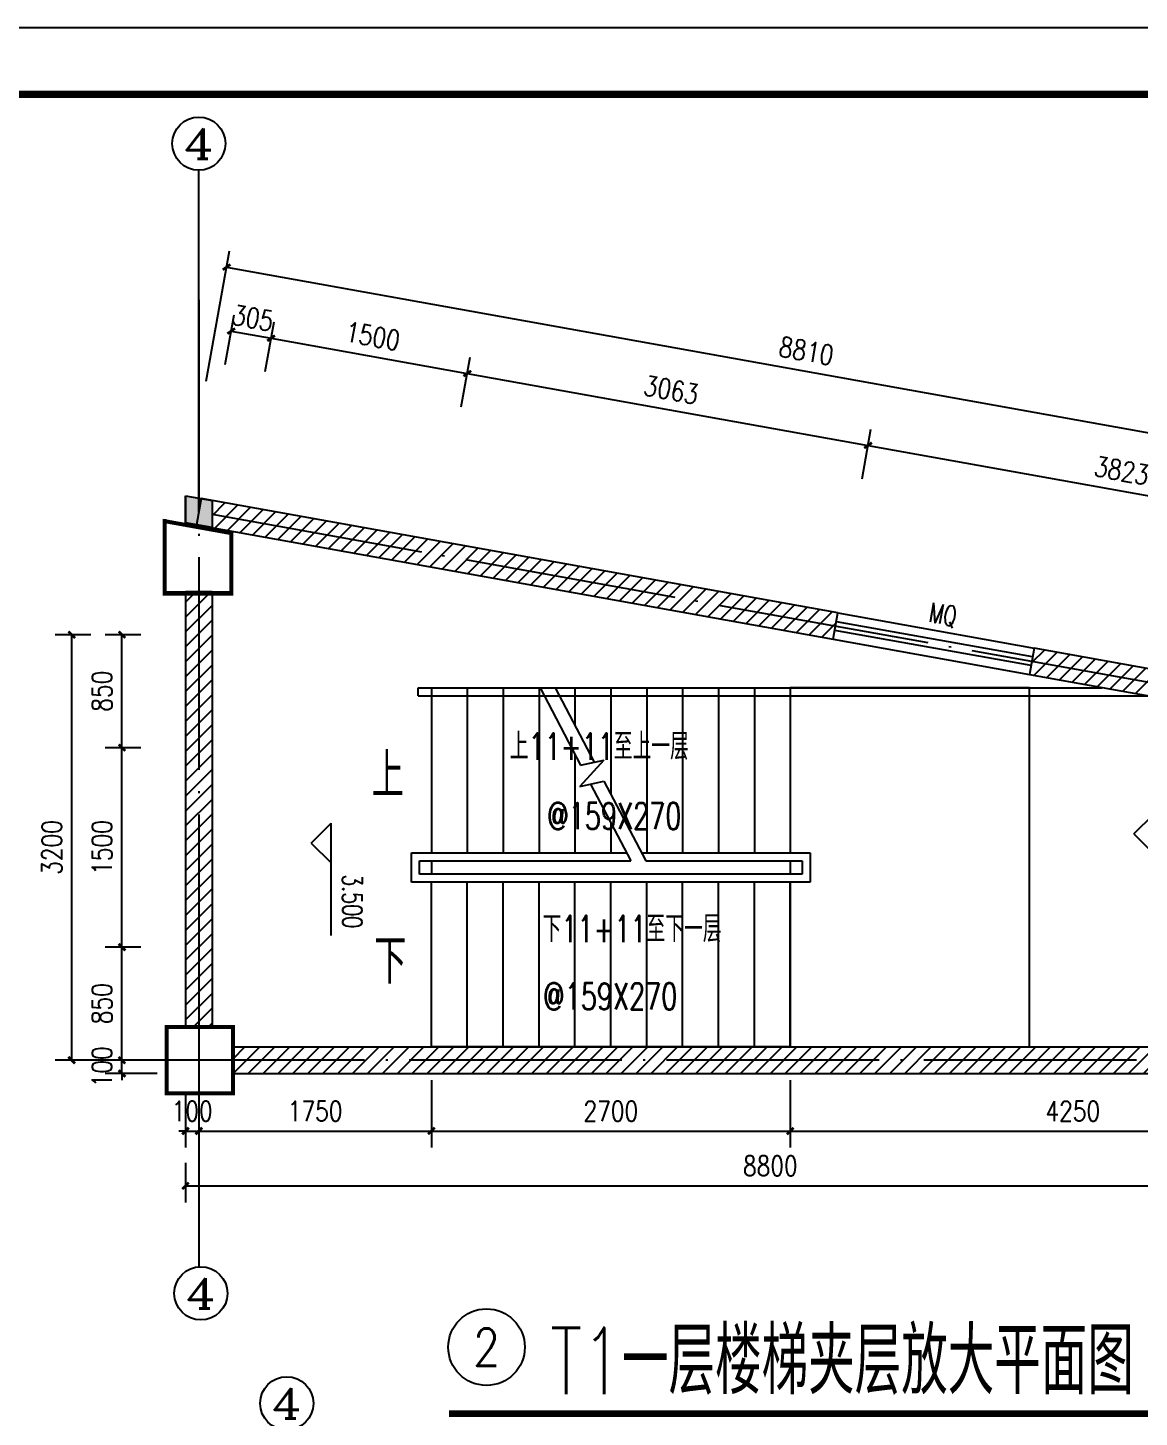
# Model space of a CAD drawing. Header units: millimetres. Extents: x 591771 to 1936534, y -622016 to 355666.
# Drawn here: x 716317 to 733040, y 201542 to 222443 of the extents above; entities that cross this region are included whole.
import ezdxf
from ezdxf.enums import TextEntityAlignment as Align

# ---------------------------------------------------------------- set-up
doc = ezdxf.new("R2010")
doc.units = ezdxf.units.MM
doc.header["$LTSCALE"] = 80
doc.linetypes.add('DOTE', pattern=[2.42, 2, -0.2, 0.02, -0.2])
for name, color, linetype in [('\\M+5BDA8-\\M+5B1EA\\M+5B8DF', 3, 'Continuous'), ('\\M+5BDA8-\\M+5B3DF\\M+5B4E7', 3, 'Continuous'), ('\\M+5BDA8-\\M+5B4B0', 4, 'Continuous'), ('\\M+5BDA8-\\M+5BCFD\\M+5CDB7', 3, 'Continuous'), ('\\M+5BDA8-\\M+5C2A5\\M+5CCDD', 2, 'Continuous'), ('\\M+5BDA8-\\M+5C3C5\\M+5B4B0\\M+5B1E0\\M+5BAC5', 7, 'Continuous'), ('\\M+5BDA8-\\M+5C7BD-\\M+5D7A9', 31, 'Continuous'), ('\\M+5BDA8-\\M+5D6E1', 17, 'DOTE'), ('\\M+5BDA8-\\M+5D6E1-\\M+5B1EA\\M+5D7A2', 3, 'Continuous'), ('\\M+5C1A2\\M+5C3E6\\M+5CFDF\\M+5CCF51', 7, 'Continuous'), ('\\M+5C1A2\\M+5C3E6\\M+5CFDF\\M+5CCF55', 140, 'Continuous'), ('\\M+5C1A2\\M+5C3E6\\M+5CFF4\\M+5CCF53', 252, 'Continuous'), ('\\M+5CDBC\\M+5BFF2', 252, 'Continuous'), ('AXIS', 3, 'Continuous'), ('AXIS_TEXT', 7, 'Continuous'), ('DIM_SYMB', 3, 'Continuous'), ('PUB_TAB', 7, 'Continuous'), ('PUB_TEXT', 7, 'Continuous'), ('WALL', 31, 'Continuous')]:
    doc.layers.add(name, color=color, linetype=linetype)
doc.styles.add('_HZTXT', font='txt.shx', dxfattribs={"width": 0.8, "bigfont": 'hztxt.shx'})
doc.styles.add('A-AXIS-LABEL', font='COMPLEX', dxfattribs={"bigfont": 'GBCBIG'})
doc.styles.add('A-STANDARD', font='SIMPLEX', dxfattribs={"bigfont": 'GBCBIG'})
doc.styles.add('A-WIN-LABEL', font='SIMPLEX', dxfattribs={"bigfont": 'GBCBIG'})
doc.styles.add('DIM_FONT', font='SIMPLEX.shx', dxfattribs={"width": 0.8})
doc.dimstyles.new('DIMN50', dxfattribs={"dimscale": 0.5, "dimtxt": 300, "dimasz": 100, "dimexe": 250, "dimexo": 300, "dimgap": 150, "dimtad": 1, "dimdec": 0, "dimzin": 0, "dimdsep": 46, "dimtxsty": 'DIM_FONT', "dimblk": 'ARCHTICK', "dimcen": 0.09, "dimclrt": 7, "dimazin": 2, "dimtfac": 1, "dimtdec": 0, "dimtix": 1, "dimtmove": 2, "dimatfit": 3, "dimldrblk": 'ARCHTICK', "dimfxl": 0, "dimtolj": 1, "dimtzin": 0, "dimarcsym": 0})
pattern_1 = [(45, (94871.28, 510783.78), (-56.126601, 56.126601), [])]

# ---------------------------------------------------------------- blocks, each defined once
blk = doc.blocks.new('B')
at = {"layer": '\\M+5BDA8-\\M+5D6E1-\\M+5B1EA\\M+5D7A2'}
blk.add_circle((722314.3, 202629.8), 200, dxfattribs=at)
at = {"layer": 'PUB_TEXT', "style": 'A-AXIS-LABEL', "width": 1.3125}
blk.add_text('4', height=226.3, dxfattribs=at).set_placement((722201.2, 202516.6), (722427.5, 202516.6), align=Align.FIT)
blk = doc.blocks.new('\\M+5B6FE\\M+5CEAC\\M+5B4B0\\M+5BFE2$\\M+5CFB5\\M+5CDB3\\M+5CDBC\\M+5BFE2$00000001')
at = {"color": 0}
for points in [[(-0.5, 0.5), (-0.5, -0.5)], [(-0.5, 0.5), (0.5, 0.5)], [(0.5, -0.5), (0.5, 0.5)], [(0.5, 0.1667), (-0.5, 0.1667)], [(0.5, -0.1667), (-0.5, -0.1667)], [(-0.5, -0.5), (0.5, -0.5)]]:
    blk.add_lwpolyline(points, dxfattribs=at)
blk = doc.blocks.new('_ArchTick')
at = {"color": 0, "linetype": 'ByBlock', "const_width": 0.4}
blk.add_lwpolyline([(-0.5, -0.5), (0.5, 0.5)], dxfattribs=at)
blk = doc.blocks.new('*D995')
at = {"layer": '\\M+5BDA8-\\M+5B3DF\\M+5B4E7', "color": 0, "lineweight": -2, "transparency": 16777216}
for p, q in [((721814, 208861), (721546, 208861)), ((721671, 208011), (721671, 208861)), ((721814, 208011), (721546, 208011))]:
    blk.add_line(p, q, dxfattribs=at)
at = {"layer": 'Defpoints', "color": 0, "transparency": 16777216}
for p in [(721671, 208861), (721964, 208861), (721964, 208011)]:
    blk.add_point(p, dxfattribs=at)
at = {"layer": '\\M+5BDA8-\\M+5B3DF\\M+5B4E7', "color": 0, "lineweight": -2, "transparency": 16777216, "xscale": 50, "yscale": 50, "zscale": 50}
for p, rotation in [((721671, 208861), 90), ((721671, 208011), 270)]:
    blk.add_blockref('_ArchTick', p, dxfattribs=dict(at, rotation=rotation))
at = {"layer": '\\M+5BDA8-\\M+5B3DF\\M+5B4E7', "color": 7, "transparency": 16777216, "insert": (721521, 208436), "char_height": 150, "attachment_point": 5, "rotation": 90, "style": 'DIM_FONT'}
blk.add_mtext('\\A1;850', dxfattribs=at)
blk = doc.blocks.new('*D996')
at = {"layer": '\\M+5BDA8-\\M+5B3DF\\M+5B4E7', "color": 0, "lineweight": -2, "transparency": 16777216}
for p, q in [((721814, 210361), (721546, 210361)), ((721671, 208861), (721671, 210361)), ((721814, 208861), (721546, 208861))]:
    blk.add_line(p, q, dxfattribs=at)
at = {"layer": 'Defpoints', "color": 0, "transparency": 16777216}
for p in [(721671, 210361), (721964, 210361), (721964, 208861)]:
    blk.add_point(p, dxfattribs=at)
at = {"layer": '\\M+5BDA8-\\M+5B3DF\\M+5B4E7', "color": 0, "lineweight": -2, "transparency": 16777216, "xscale": 50, "yscale": 50, "zscale": 50}
for p, rotation in [((721671, 210361), 90), ((721671, 208861), 270)]:
    blk.add_blockref('_ArchTick', p, dxfattribs=dict(at, rotation=rotation))
at = {"layer": '\\M+5BDA8-\\M+5B3DF\\M+5B4E7', "color": 7, "transparency": 16777216, "insert": (721521, 209611), "char_height": 150, "attachment_point": 5, "rotation": 90, "style": 'DIM_FONT'}
blk.add_mtext('\\A1;1500', dxfattribs=at)
blk = doc.blocks.new('*D997')
at = {"layer": '\\M+5BDA8-\\M+5B3DF\\M+5B4E7', "color": 0, "lineweight": -2, "transparency": 16777216}
for p, q in [((721814, 211211), (721546, 211211)), ((721671, 210361), (721671, 211211)), ((721814, 210361), (721546, 210361))]:
    blk.add_line(p, q, dxfattribs=at)
at = {"layer": 'Defpoints', "color": 0, "transparency": 16777216}
for p in [(721671, 211211), (721964, 211211), (721964, 210361)]:
    blk.add_point(p, dxfattribs=at)
at = {"layer": '\\M+5BDA8-\\M+5B3DF\\M+5B4E7', "color": 0, "lineweight": -2, "transparency": 16777216, "xscale": 50, "yscale": 50, "zscale": 50}
for p, rotation in [((721671, 211211), 90), ((721671, 210361), 270)]:
    blk.add_blockref('_ArchTick', p, dxfattribs=dict(at, rotation=rotation))
at = {"layer": '\\M+5BDA8-\\M+5B3DF\\M+5B4E7', "color": 7, "transparency": 16777216, "insert": (721521, 210786), "char_height": 150, "attachment_point": 5, "rotation": 90, "style": 'DIM_FONT'}
blk.add_mtext('\\A1;850', dxfattribs=at)
blk = doc.blocks.new('*D998')
at = {"layer": '\\M+5BDA8-\\M+5B3DF\\M+5B4E7', "color": 0, "lineweight": -2, "transparency": 16777216}
for p, q in [((721437, 211211), (721168, 211211)), ((721293, 208011), (721293, 211211)), ((721437, 208011), (721168, 208011))]:
    blk.add_line(p, q, dxfattribs=at)
at = {"layer": 'Defpoints', "color": 0, "transparency": 16777216}
for p in [(721293, 211211), (721587, 211211), (721587, 208011)]:
    blk.add_point(p, dxfattribs=at)
at = {"layer": '\\M+5BDA8-\\M+5B3DF\\M+5B4E7', "color": 0, "lineweight": -2, "transparency": 16777216, "xscale": 50, "yscale": 50, "zscale": 50}
for p, rotation in [((721293, 211211), 90), ((721293, 208011), 270)]:
    blk.add_blockref('_ArchTick', p, dxfattribs=dict(at, rotation=rotation))
at = {"layer": '\\M+5BDA8-\\M+5B3DF\\M+5B4E7', "color": 7, "transparency": 16777216, "insert": (721143, 209611), "char_height": 150, "attachment_point": 5, "rotation": 90, "style": 'DIM_FONT'}
blk.add_mtext('\\A1;3200', dxfattribs=at)
blk = doc.blocks.new('*D999')
at = {"layer": '\\M+5BDA8-\\M+5B3DF\\M+5B4E7', "color": 0, "lineweight": -2, "transparency": 16777216}
for p, q in [((721935, 208011), (721546, 208011)), ((721671, 208011), (721671, 208061)), ((721671, 207911), (721671, 208011)), ((721935, 207911), (721546, 207911)), ((721671, 207911), (721671, 207861))]:
    blk.add_line(p, q, dxfattribs=at)
at = {"layer": 'Defpoints', "color": 0, "transparency": 16777216}
for p in [(721671, 208011), (722085, 208011), (722085, 207911)]:
    blk.add_point(p, dxfattribs=at)
at = {"layer": '\\M+5BDA8-\\M+5B3DF\\M+5B4E7', "color": 0, "lineweight": -2, "transparency": 16777216, "xscale": 50, "yscale": 50, "zscale": 50}
for p, rotation in [((721671, 208011), 270), ((721671, 207911), 90)]:
    blk.add_blockref('_ArchTick', p, dxfattribs=dict(at, rotation=rotation))
at = {"layer": '\\M+5BDA8-\\M+5B3DF\\M+5B4E7', "color": 7, "transparency": 16777216, "insert": (721521, 207961), "char_height": 150, "attachment_point": 5, "rotation": 90, "style": 'DIM_FONT'}
blk.add_mtext('\\A1;100', dxfattribs=at)
blk = doc.blocks.new('*D1000')
at = {"layer": '\\M+5BDA8-\\M+5B3DF\\M+5B4E7', "color": 0, "lineweight": -2, "transparency": 16777216}
for p, q in [((722249, 207861), (722249, 207353)), ((723999, 207861), (723999, 207353)), ((722249, 207478), (723999, 207478))]:
    blk.add_line(p, q, dxfattribs=at)
at = {"layer": 'Defpoints', "color": 0, "transparency": 16777216}
for p in [(722249, 208011), (723999, 208011), (723999, 207478)]:
    blk.add_point(p, dxfattribs=at)
at = {"layer": '\\M+5BDA8-\\M+5B3DF\\M+5B4E7', "color": 0, "lineweight": -2, "transparency": 16777216, "xscale": 50, "yscale": 50, "zscale": 50, "rotation": 180}
blk.add_blockref('_ArchTick', (722249, 207478), dxfattribs=at)
at = {"layer": '\\M+5BDA8-\\M+5B3DF\\M+5B4E7', "color": 0, "lineweight": -2, "transparency": 16777216, "xscale": 50, "yscale": 50, "zscale": 50}
blk.add_blockref('_ArchTick', (723999, 207478), dxfattribs=at)
at = {"layer": '\\M+5BDA8-\\M+5B3DF\\M+5B4E7', "color": 7, "transparency": 16777216, "insert": (723124, 207628), "char_height": 150, "attachment_point": 5, "style": 'DIM_FONT'}
blk.add_mtext('\\A1;1750', dxfattribs=at)
blk = doc.blocks.new('*D1001')
at = {"layer": '\\M+5BDA8-\\M+5B3DF\\M+5B4E7', "color": 0, "lineweight": -2, "transparency": 16777216}
for p, q in [((723999, 207861), (723999, 207353)), ((726699, 207861), (726699, 207353)), ((723999, 207478), (726699, 207478))]:
    blk.add_line(p, q, dxfattribs=at)
at = {"layer": 'Defpoints', "color": 0, "transparency": 16777216}
for p in [(723999, 208011), (726699, 208011), (726699, 207478)]:
    blk.add_point(p, dxfattribs=at)
at = {"layer": '\\M+5BDA8-\\M+5B3DF\\M+5B4E7', "color": 0, "lineweight": -2, "transparency": 16777216, "xscale": 50, "yscale": 50, "zscale": 50, "rotation": 180}
blk.add_blockref('_ArchTick', (723999, 207478), dxfattribs=at)
at = {"layer": '\\M+5BDA8-\\M+5B3DF\\M+5B4E7', "color": 0, "lineweight": -2, "transparency": 16777216, "xscale": 50, "yscale": 50, "zscale": 50}
blk.add_blockref('_ArchTick', (726699, 207478), dxfattribs=at)
at = {"layer": '\\M+5BDA8-\\M+5B3DF\\M+5B4E7', "color": 7, "transparency": 16777216, "insert": (725349, 207628), "char_height": 150, "attachment_point": 5, "style": 'DIM_FONT'}
blk.add_mtext('\\A1;2700', dxfattribs=at)
blk = doc.blocks.new('*D1002')
at = {"layer": '\\M+5BDA8-\\M+5B3DF\\M+5B4E7', "color": 0, "lineweight": -2, "transparency": 16777216}
for p, q in [((726699, 207861), (726699, 207353)), ((730949, 207861), (730949, 207353)), ((726699, 207478), (730949, 207478))]:
    blk.add_line(p, q, dxfattribs=at)
at = {"layer": 'Defpoints', "color": 0, "transparency": 16777216}
for p in [(726699, 208011), (730949, 208011), (730949, 207478)]:
    blk.add_point(p, dxfattribs=at)
at = {"layer": '\\M+5BDA8-\\M+5B3DF\\M+5B4E7', "color": 0, "lineweight": -2, "transparency": 16777216, "xscale": 50, "yscale": 50, "zscale": 50, "rotation": 180}
blk.add_blockref('_ArchTick', (726699, 207478), dxfattribs=at)
at = {"layer": '\\M+5BDA8-\\M+5B3DF\\M+5B4E7', "color": 0, "lineweight": -2, "transparency": 16777216, "xscale": 50, "yscale": 50, "zscale": 50}
blk.add_blockref('_ArchTick', (730949, 207478), dxfattribs=at)
at = {"layer": '\\M+5BDA8-\\M+5B3DF\\M+5B4E7', "color": 7, "transparency": 16777216, "insert": (728824, 207628), "char_height": 150, "attachment_point": 5, "style": 'DIM_FONT'}
blk.add_mtext('\\A1;4250', dxfattribs=at)
blk = doc.blocks.new('*D1003')
at = {"layer": '\\M+5BDA8-\\M+5B3DF\\M+5B4E7', "color": 0, "lineweight": -2, "transparency": 16777216}
for p, q in [((722149, 207776), (722149, 207353)), ((722249, 207776), (722249, 207353)), ((722149, 207478), (722099, 207478)), ((722149, 207478), (722249, 207478)), ((722249, 207478), (722299, 207478))]:
    blk.add_line(p, q, dxfattribs=at)
at = {"layer": 'Defpoints', "color": 0, "transparency": 16777216}
for p in [(722149, 207926), (722249, 207926), (722249, 207478)]:
    blk.add_point(p, dxfattribs=at)
at = {"layer": '\\M+5BDA8-\\M+5B3DF\\M+5B4E7', "color": 0, "lineweight": -2, "transparency": 16777216, "xscale": 50, "yscale": 50, "zscale": 50}
blk.add_blockref('_ArchTick', (722149, 207478), dxfattribs=at)
at = {"layer": '\\M+5BDA8-\\M+5B3DF\\M+5B4E7', "color": 0, "lineweight": -2, "transparency": 16777216, "xscale": 50, "yscale": 50, "zscale": 50, "rotation": 180}
blk.add_blockref('_ArchTick', (722249, 207478), dxfattribs=at)
at = {"layer": '\\M+5BDA8-\\M+5B3DF\\M+5B4E7', "color": 7, "transparency": 16777216, "insert": (722199, 207628), "char_height": 150, "attachment_point": 5, "style": 'DIM_FONT'}
blk.add_mtext('\\A1;100', dxfattribs=at)
blk = doc.blocks.new('*D1004')
at = {"layer": '\\M+5BDA8-\\M+5B3DF\\M+5B4E7', "color": 0, "lineweight": -2, "transparency": 16777216}
for p, q in [((722149, 207240), (722149, 206941)), ((730949, 207240), (730949, 206941)), ((722149, 207066), (730949, 207066))]:
    blk.add_line(p, q, dxfattribs=at)
at = {"layer": 'Defpoints', "color": 0, "transparency": 16777216}
for p in [(722149, 207390), (730949, 207390), (730949, 207066)]:
    blk.add_point(p, dxfattribs=at)
at = {"layer": '\\M+5BDA8-\\M+5B3DF\\M+5B4E7', "color": 0, "lineweight": -2, "transparency": 16777216, "xscale": 50, "yscale": 50, "zscale": 50, "rotation": 180}
blk.add_blockref('_ArchTick', (722149, 207066), dxfattribs=at)
at = {"layer": '\\M+5BDA8-\\M+5B3DF\\M+5B4E7', "color": 0, "lineweight": -2, "transparency": 16777216, "xscale": 50, "yscale": 50, "zscale": 50}
blk.add_blockref('_ArchTick', (730949, 207066), dxfattribs=at)
at = {"layer": '\\M+5BDA8-\\M+5B3DF\\M+5B4E7', "color": 7, "transparency": 16777216, "insert": (726549, 207216), "char_height": 150, "attachment_point": 5, "style": 'DIM_FONT'}
blk.add_mtext('\\A1;8800', dxfattribs=at)
blk = doc.blocks.new('*D1005')
at = {"layer": '\\M+5BDA8-\\M+5B3DF\\M+5B4E7', "color": 0, "lineweight": -2, "transparency": 16777216}
for p, q in [((722448, 213244), (722515, 213618)), ((722748, 213190), (722815, 213564)), ((722493, 213495), (722793, 213441))]:
    blk.add_line(p, q, dxfattribs=at)
at = {"layer": 'Defpoints', "color": 0, "transparency": 16777216}
for p in [(722793, 213441), (722421, 213096), (722721, 213042)]:
    blk.add_point(p, dxfattribs=at)
at = {"layer": '\\M+5BDA8-\\M+5B3DF\\M+5B4E7', "color": 0, "lineweight": -2, "transparency": 16777216, "xscale": 50, "yscale": 50, "zscale": 50}
for p, rotation in [((722493, 213495), 169.8236399644768), ((722793, 213441), 349.8236399644767)]:
    blk.add_blockref('_ArchTick', p, dxfattribs=dict(at, rotation=rotation))
at = {"layer": '\\M+5BDA8-\\M+5B3DF\\M+5B4E7', "color": 7, "transparency": 16777216, "insert": (722656, 213593), "char_height": 150, "attachment_point": 5, "rotation": 349.8236, "style": 'DIM_FONT'}
blk.add_mtext('\\A1;305', dxfattribs=at)
blk = doc.blocks.new('*D1006')
at = {"layer": '\\M+5BDA8-\\M+5B3DF\\M+5B4E7', "color": 0, "lineweight": -2, "transparency": 16777216}
for p, q in [((722748, 213190), (722815, 213564)), ((722793, 213441), (724269, 213176)), ((724224, 212925), (724291, 213299))]:
    blk.add_line(p, q, dxfattribs=at)
at = {"layer": 'Defpoints', "color": 0, "transparency": 16777216}
for p in [(724269, 213176), (722721, 213042), (724198, 212777)]:
    blk.add_point(p, dxfattribs=at)
at = {"layer": '\\M+5BDA8-\\M+5B3DF\\M+5B4E7', "color": 0, "lineweight": -2, "transparency": 16777216, "xscale": 50, "yscale": 50, "zscale": 50}
for p, rotation in [((722793, 213441), 169.8236399644771), ((724269, 213176), 349.8236399644771)]:
    blk.add_blockref('_ArchTick', p, dxfattribs=dict(at, rotation=rotation))
at = {"layer": '\\M+5BDA8-\\M+5B3DF\\M+5B4E7', "color": 7, "transparency": 16777216, "insert": (723558, 213456), "char_height": 150, "attachment_point": 5, "rotation": 349.8236, "style": 'DIM_FONT'}
blk.add_mtext('\\A1;1500', dxfattribs=at)
blk = doc.blocks.new('*D1007')
at = {"layer": '\\M+5BDA8-\\M+5B3DF\\M+5B4E7', "color": 0, "lineweight": -2, "transparency": 16777216}
for p, q in [((724224, 212925), (724291, 213299)), ((724269, 213176), (727284, 212635)), ((727239, 212384), (727306, 212758))]:
    blk.add_line(p, q, dxfattribs=at)
at = {"layer": 'Defpoints', "color": 0, "transparency": 16777216}
for p in [(724198, 212777), (727284, 212635), (727212, 212236)]:
    blk.add_point(p, dxfattribs=at)
at = {"layer": '\\M+5BDA8-\\M+5B3DF\\M+5B4E7', "color": 0, "lineweight": -2, "transparency": 16777216, "xscale": 50, "yscale": 50, "zscale": 50}
for p, rotation in [((724269, 213176), 169.8236399644766), ((727284, 212635), 349.8236399644766)]:
    blk.add_blockref('_ArchTick', p, dxfattribs=dict(at, rotation=rotation))
at = {"layer": '\\M+5BDA8-\\M+5B3DF\\M+5B4E7', "color": 7, "transparency": 16777216, "insert": (725803, 213053), "char_height": 150, "attachment_point": 5, "rotation": 349.8236, "style": 'DIM_FONT'}
blk.add_mtext('\\A1;3063', dxfattribs=at)
blk = doc.blocks.new('*D1008')
at = {"layer": '\\M+5BDA8-\\M+5B3DF\\M+5B4E7', "color": 0, "lineweight": -2, "transparency": 16777216}
for p, q in [((727239, 212384), (727306, 212758)), ((727284, 212635), (731047, 211959)), ((731002, 211708), (731069, 212082))]:
    blk.add_line(p, q, dxfattribs=at)
at = {"layer": 'Defpoints', "color": 0, "transparency": 16777216}
for p in [(727212, 212236), (731047, 211959), (730975, 211560)]:
    blk.add_point(p, dxfattribs=at)
at = {"layer": '\\M+5BDA8-\\M+5B3DF\\M+5B4E7', "color": 0, "lineweight": -2, "transparency": 16777216, "xscale": 50, "yscale": 50, "zscale": 50}
for p, rotation in [((727284, 212635), 169.8236399644766), ((731047, 211959), 349.8236399644766)]:
    blk.add_blockref('_ArchTick', p, dxfattribs=dict(at, rotation=rotation))
at = {"layer": '\\M+5BDA8-\\M+5B3DF\\M+5B4E7', "color": 7, "transparency": 16777216, "insert": (729192, 212445), "char_height": 150, "attachment_point": 5, "rotation": 349.8236, "style": 'DIM_FONT'}
blk.add_mtext('\\A1;3823', dxfattribs=at)
blk = doc.blocks.new('*D1009')
at = {"layer": '\\M+5BDA8-\\M+5B3DF\\M+5B4E7', "color": 0, "lineweight": -2, "transparency": 16777216}
for p, q in [((722304, 213117), (722480, 214099)), ((722458, 213976), (731130, 212419)), ((730975, 211560), (731152, 212543))]:
    blk.add_line(p, q, dxfattribs=at)
at = {"layer": 'Defpoints', "color": 0, "transparency": 16777216}
for p in [(722277, 212969), (731130, 212419), (730949, 211413)]:
    blk.add_point(p, dxfattribs=at)
at = {"layer": '\\M+5BDA8-\\M+5B3DF\\M+5B4E7', "color": 0, "lineweight": -2, "transparency": 16777216, "xscale": 50, "yscale": 50, "zscale": 50}
for p, rotation in [((722458, 213976), 169.8236971619176), ((731130, 212419), 349.8236971619177)]:
    blk.add_blockref('_ArchTick', p, dxfattribs=dict(at, rotation=rotation))
at = {"layer": '\\M+5BDA8-\\M+5B3DF\\M+5B4E7', "color": 7, "transparency": 16777216, "insert": (726820, 213345), "char_height": 150, "attachment_point": 5, "rotation": 349.8237, "style": 'DIM_FONT'}
blk.add_mtext('\\A1;8810', dxfattribs=at)
blk = doc.blocks.new('Y6')
at = {"layer": '\\M+5C1A2\\M+5C3E6\\M+5CFF4\\M+5CCF53'}
blk.add_hatch(color=256, dxfattribs=at).paths.add_polyline_path([(722148.9, 212255.8), (722148.9, 212052.5), (722348.9, 212016.6), (722348.9, 212219.8)])
h = blk.add_hatch(dxfattribs=at)
h.set_pattern_fill('ANSI31', color=256, scale=50, style=0)
h.set_pattern_definition(pattern_1)
h.paths.add_polyline_path([(727057.7, 211374.6), (722348.9, 212219.8), (722348.9, 212016.6), (727022.4, 211177.8)])
h = blk.add_hatch(dxfattribs=at)
h.set_pattern_fill('ANSI31', color=256, scale=50, style=0)
h.set_pattern_definition(pattern_1)
h.paths.add_polyline_path([(722348.9, 211534.6), (722148.9, 211534.6), (722148.9, 208260.8), (722348.9, 208260.8)])
h = blk.add_hatch(dxfattribs=at)
h.set_pattern_fill('ANSI31', color=256, scale=50, style=0)
h.set_pattern_definition([(45, (116857.02, 510567.37), (-56.126601, 56.126601), [])])
h.paths.add_polyline_path([(722506.5, 208110.8), (722506.5, 207910.8), (730840.5, 207910.8), (730840.5, 208110.8)])
h.paths.add_polyline_path([(731048.9, 209995), (730848.9, 209995), (730848.9, 208110.8), (731048.9, 208110.8)])
h.paths.add_polyline_path([(730966.6, 210673), (728534.1, 211109.6), (728511, 210910.6), (730833.4, 210493.7)])
at = {"layer": '\\M+5BDA8-\\M+5B1EA\\M+5B8DF'}
for p, q in [((729283.6, 209712.1), (729433.6, 209862.1)), ((723095.4, 209644.2), (723245.4, 209794.2)), ((723245.4, 208949.2), (723245.4, 209794.2)), ((723095.4, 209644.2), (723245.4, 209494.2)), ((729283.6, 209712.1), (729433.6, 209562.1))]:
    blk.add_line(p, q, dxfattribs=at)
at = {"layer": '\\M+5BDA8-\\M+5BCFD\\M+5CDB7'}
for points in [[(723863.9, 210160.8, 0, 0, 0), (724778.9, 210160.8, 80, 0, 0), (725078.9, 210160.8, 0, 0, 0)], [(723863.9, 208760.8, 0, 0, 0), (727598.9, 208760.8, 0, 0, 0), (727598.9, 210160.8, 0, 0, 0), (725648.9, 210160.8, 80, 0, 0), (725348.9, 210160.8, 0, 0, 0)]]:
    blk.add_lwpolyline(points, format="xyseb", dxfattribs=at)
at = {"layer": '\\M+5BDA8-\\M+5C2A5\\M+5CCDD'}
for p, q in [((723998.9, 210810.8), (724816.3, 210810.8)), ((723998.9, 210810.8), (723998.9, 209570.8)), ((724268.9, 210810.8), (724268.9, 209570.8)), ((724538.9, 210810.8), (724538.9, 209570.8)), ((724808.9, 210810.8), (724808.9, 209570.8)), ((724816.3, 210810.8), (725121.7, 210229)), ((724929.3, 210810.8), (726698.9, 210810.8)), ((724929.3, 210810.8), (725222.7, 210251.7)), ((725078.9, 210810.8), (725078.9, 210525.6)), ((725348.9, 210810.8), (725348.9, 210011.2)), ((725618.9, 210810.8), (725618.9, 209570.8)), ((725888.9, 210810.8), (725888.9, 209570.8)), ((726158.9, 210810.8), (726158.9, 209570.8)), ((726428.9, 210810.8), (726428.9, 209570.8)), ((726698.9, 210810.8), (726698.9, 209570.8)), ((728498.9, 210810.8), (726698.9, 210810.8)), ((726698.9, 210810.8), (726698.9, 209570.8)), ((728498.9, 208110.8), (728498.9, 210810.8)), ((725078.9, 210310.4), (725078.9, 209570.8)), ((725295.8, 210268.2), (725114.7, 210069.3)), ((725121.7, 210229), (725295.8, 210268.2)), ((725114.7, 210069.3), (725296.9, 210110.3)), ((725195.9, 210087.5), (725498.6, 209510.8)), ((725296.9, 210110.3), (725611.6, 209510.8)), ((725348.9, 209796), (725348.9, 209570.8)), ((723848.9, 209350.8), (723848.9, 209570.8)), ((723848.9, 209570.8), (725467.2, 209570.8)), ((725580.1, 209570.8), (726848.9, 209570.8)), ((726848.9, 209570.8), (726848.9, 209350.8)), ((723908.9, 209410.8), (723908.9, 209510.8)), ((723908.9, 209510.8), (725498.6, 209510.8)), ((723998.9, 209510.8), (725498.6, 209510.8)), ((723998.9, 209510.8), (723998.9, 209410.8)), ((725611.6, 209510.8), (726698.9, 209510.8)), ((725611.6, 209510.8), (726788.9, 209510.8)), ((726698.9, 209510.8), (726698.9, 209410.8)), ((726788.9, 209510.8), (726788.9, 209410.8)), ((726848.9, 209350.8), (723848.9, 209350.8)), ((726788.9, 209410.8), (723908.9, 209410.8)), ((726698.9, 209410.8), (723998.9, 209410.8)), ((723998.9, 208110.8), (723998.9, 209350.8)), ((724268.9, 208110.8), (724268.9, 209350.8)), ((724538.9, 208110.8), (724538.9, 209350.8)), ((724808.9, 208110.8), (724808.9, 209350.8)), ((725078.9, 208110.8), (725078.9, 209350.8)), ((725348.9, 208110.8), (725348.9, 209350.8)), ((725618.9, 208110.8), (725618.9, 209350.8)), ((725888.9, 208110.8), (725888.9, 209350.8)), ((726158.9, 208110.8), (726158.9, 209350.8)), ((726428.9, 208110.8), (726428.9, 209350.8)), ((726698.9, 208110.8), (726698.9, 209350.8)), ((726698.9, 209350.8), (726698.9, 208110.8)), ((726698.9, 208110.8), (723998.9, 208110.8)), ((726698.9, 208110.8), (728498.9, 208110.8))]:
    blk.add_line(p, q, dxfattribs=at)
at = {"layer": '\\M+5BDA8-\\M+5C7BD-\\M+5D7A9'}
for p, q in [((722266.6, 212234.6), (722231.3, 212037.8)), ((727057.7, 211374.6), (722266.6, 212234.6)), ((722231.3, 212037.8), (727022.4, 211177.8)), ((722148.9, 211534.6), (722148.9, 208260.8)), ((722348.9, 211534.6), (722148.9, 211534.6)), ((722348.9, 211534.6), (722348.9, 208260.8)), ((727022.4, 211177.8), (727057.7, 211374.6)), ((728534.1, 211109.6), (728498.8, 210912.7)), ((730966.6, 210673), (728534.1, 211109.6)), ((728498.8, 210912.7), (730931.3, 210476.1)), ((722348.9, 208260.8), (722148.9, 208260.8)), ((722506.5, 208110.8), (730848.9, 208110.8)), ((722506.5, 208110.8), (722506.5, 207910.8)), ((722506.5, 207910.8), (731048.9, 207910.8))]:
    blk.add_line(p, q, dxfattribs=at)
at = {"layer": '\\M+5BDA8-\\M+5D6E1', "ltscale": 10}
for p, q in [((722248.9, 213730.8), (722248.9, 207365.5)), ((722348.9, 212118.3), (730948.9, 210574.5)), ((731240.3, 208010.8), (721299, 208010.8))]:
    blk.add_line(p, q, dxfattribs=at)
at = {"layer": '\\M+5BDA8-\\M+5D6E1-\\M+5B1EA\\M+5D7A2'}
for p, q in [((722248.9, 212136.2), (722248.9, 214702.8)), ((722248.9, 208260.8), (722248.9, 206451))]:
    blk.add_line(p, q, dxfattribs=at)
for centre in [(722249.4, 214904.6), (722264.5, 206257.2)]:
    blk.add_circle(centre, 200, dxfattribs=at)
at = {"layer": '\\M+5C1A2\\M+5C3E6\\M+5CFDF\\M+5CCF55'}
for p, q in [((722148.9, 212255.8), (722148.9, 212034.6)), ((722148.9, 212255.8), (722348.9, 212219.8)), ((722348.9, 212219.8), (722348.9, 212016.6)), ((723898.9, 210750.8), (723898.9, 210810.8)), ((723898.9, 210810.8), (729043.7, 210810.8)), ((723898.9, 210750.8), (729421.5, 210750.8))]:
    blk.add_line(p, q, dxfattribs=at)
blk.add_lwpolyline([(722148.9, 212255.8), (722348.9, 212219.8), (722348.9, 212016.6), (722148.9, 212052.5), (722148.9, 212255.8)], dxfattribs=at)
at = {"layer": '\\M+5C1A2\\M+5C3E6\\M+5CFF4\\M+5CCF53'}
for p, q in [((721998.9, 212079.5), (721998.9, 211534.6)), ((721998.9, 211534.6), (722498.9, 211534.6))]:
    blk.add_line(p, q, dxfattribs=at)
at = {"layer": '\\M+5C1A2\\M+5C3E6\\M+5CFF4\\M+5CCF53', "const_width": 30}
for points in [[(722493.2, 211975.2), (722493.2, 211520), (721993.2, 211520), (721993.2, 212064.9), (722493.2, 211975.2)], [(722006.5, 208260.8), (722506.5, 208260.8), (722506.5, 207760.8), (722006.5, 207760.8), (722006.5, 208260.8)]]:
    blk.add_lwpolyline(points, dxfattribs=at)
at = {"layer": 'WALL'}
blk.add_line((722514.2, 211955.6), (722514.2, 211955.6), dxfattribs=at)
at = {"layer": '\\M+5BDA8-\\M+5B4B0'}
ref = blk.add_blockref('\\M+5B6FE\\M+5CEAC\\M+5B4B0\\M+5BFE2$\\M+5CFB5\\M+5CDB3\\M+5CDBC\\M+5BFE2$00000001', (727778.3, 211143.7), dxfattribs=dict(at, xscale=1500, yscale=-199.9999999999999, zscale=199.9999999999999, rotation=349.8236399644504))
ref.add_attrib('A', 'MQ', (727733, 211308.2), dxfattribs={"layer": '\\M+5BDA8-\\M+5C3C5\\M+5B4B0\\M+5B1E0\\M+5BAC5', "height": 148.75, "rotation": 349.82364, "style": 'A-WIN-LABEL', "width": 0.705882})
at = {"layer": '\\M+5BDA8-\\M+5B1EA\\M+5B8DF', "color": 7, "style": 'A-STANDARD', "width": 0.705882}
blk.add_text('3.500', height=148.75, rotation=270, dxfattribs=at).set_placement((723329.9, 209409))
at = {"layer": 'PUB_TAB', "style": '_HZTXT', "width": 0.705882}
for s, p in [('上11+11至上一层', (724588.8, 210270.9)), ('@159X270', (724869.3, 209747.4)), ('下11+11至下一层', (724835.2, 208898.3)), ('@159X270', (724838.8, 208391.1))]:
    blk.add_text(s, height=200, dxfattribs=at).set_placement(p)
at = {"layer": 'PUB_TEXT', "style": 'A-AXIS-LABEL', "width": 1.3125}
for p, p2 in [((722136.3, 214791.4), (722362.6, 214791.4)), ((722151.3, 206144), (722377.6, 206144))]:
    blk.add_text('4', height=226.3, dxfattribs=at).set_placement(p, p2, align=Align.FIT)
at = {"layer": 'PUB_TEXT', "style": 'A-STANDARD'}
for s, p in [('上', (723550.4, 209985.8)), ('下', (723569.1, 208585.8))]:
    blk.add_text(s, height=337.6, dxfattribs=at).set_placement(p)
at = {"layer": '\\M+5BDA8-\\M+5B3DF\\M+5B4E7'}
for p1, p2, distance, picture, middle in [((722277.1, 212969.4), (730948.9, 211412.8), 1022.8, '*D1009', (726820.2, 213345.4)), ((722721.2, 213042.1), (724197.6, 212777.1), 405.3, '*D1006', (723557.5, 213456.2)), ((724197.6, 212777.1), (727212.5, 212235.9), 405.3, '*D1007', (725803.2, 213053.1)), ((727212.5, 212235.9), (730975.5, 211560.5), 405.3, '*D1008', (729192.1, 212444.8)), ((721586.6, 208010.8), (721586.6, 211210.8), 293.5, '*D998', (721143.1, 209610.8)), ((721963.9, 210360.8), (721963.9, 211210.8), 292.5, '*D997', (721521.3, 210785.8)), ((721963.9, 208860.8), (721963.9, 210360.8), 292.5, '*D996', (721521.3, 209610.8)), ((721963.9, 208010.8), (721963.9, 208860.8), 292.5, '*D995', (721521.3, 208435.8)), ((722084.5, 207910.8), (722084.5, 208010.8), 413.2, '*D999', (721521.3, 207960.8)), ((722248.9, 208010.8), (723998.9, 208010.8), -532.9, '*D1000', (723123.9, 207627.9)), ((723998.9, 208010.8), (726698.9, 208010.8), -532.9, '*D1001', (725348.9, 207627.9)), ((726698.9, 208010.8), (730948.9, 208010.8), -532.9, '*D1002', (728823.9, 207627.9)), ((722148.9, 207925.6), (722248.9, 207925.6), -447.7, '*D1003', (722198.9, 207627.9)), ((722148.9, 207390.4), (730948.9, 207390.4), -323.9, '*D1004', (726548.9, 207216.5))]:
    dim = blk.add_aligned_dim(p1=p1, p2=p2, distance=distance, dimstyle='DIMN50', dxfattribs=at)
    dim.commit()
    dim.dimension.update_dxf_attribs({"geometry": picture, "text_midpoint": middle})
dim = blk.add_linear_dim(base=(722792.8, 213441.1), p1=(722421.2, 213096), p2=(722721.2, 213042.1), angle=349.82364, dimstyle='DIMN50', dxfattribs=at)
dim.commit()
dim.dimension.update_dxf_attribs({"geometry": '*D1005', "text_midpoint": (722655.7, 213593.3), "dimtype": 161})

msp = doc.modelspace()

# ---------------------------------------------------------------- linework, layer by layer
at = {"layer": '\\M+5CDBC\\M+5BFF2', "color": 2}
msp.add_lwpolyline([(691155.7, 163042.9), (775255.7, 163042.9), (775255.7, 222442.9), (691155.7, 222442.9)], close=True, dxfattribs=at)
at = {"layer": '\\M+5CDBC\\M+5BFF2', "color": 2, "const_width": 112.5}
msp.add_lwpolyline([(692155.7, 164042.9), (774255.7, 164042.9), (774255.7, 221442.9), (692155.7, 221442.9)], close=True, dxfattribs=at)
at = {"layer": 'AXIS', "const_width": 100}
msp.add_lwpolyline([(722653.7, 201595.7), (734715.8, 201595.7)], dxfattribs=at)
at = {"layer": 'DIM_SYMB'}
msp.add_circle((723219.3, 202596.4), 576, dxfattribs=at)

# ---------------------------------------------------------------- block references
at = {"layer": '\\M+5C1A2\\M+5C3E6\\M+5CFDF\\M+5CCF51', "xscale": 2, "yscale": 2, "zscale": 2}
for name, p in [('Y6', (-725608.2, -209109)), ('B', (-724414.5, -203509))]:
    msp.add_blockref(name, p, dxfattribs=at)

# ---------------------------------------------------------------- texts
at = {"layer": 'AXIS_TEXT', "style": '_HZTXT', "width": 1.097143}
msp.add_text('2', height=557.9, dxfattribs=at).set_placement((723015.2, 202317.4), (723423.3, 202317.4), align=Align.FIT)
at = {"layer": 'PUB_TEXT', "lineweight": 25, "style": '_HZTXT', "width": 0.7}
msp.add_text('T1一层楼梯夹层放大平面图', height=1000, dxfattribs=at).set_placement((724178.6, 201888.6))

doc.saveas('drawing.dxf')
